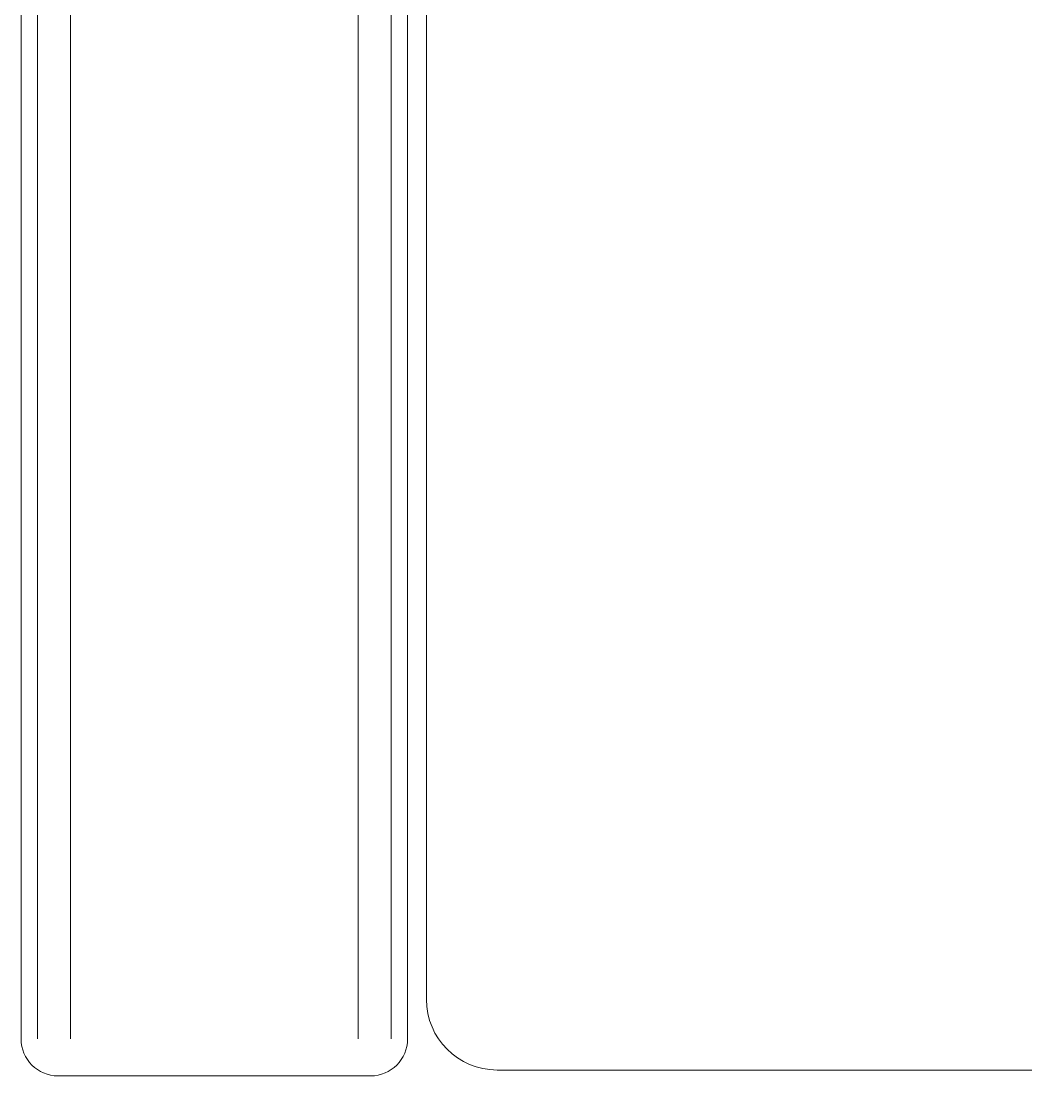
# Model space of a CAD drawing. Header units: inches. Extents: x -12418 to 57169, y -29325 to 19878.
# Drawn here: x 22196.8 to 22557.2, y -601.5 to -223.3 of the extents above; entities that cross this region are included whole.
import ezdxf

# ---------------------------------------------------------------- set-up
doc = ezdxf.new("R2010")
doc.units = ezdxf.units.IN
doc.header["$LTSCALE"] = 25
doc.header["$MEASUREMENT"] = 0
doc.layers.get('0').update_dxf_attribs({"color": 8})
doc.layers.add('00-Ground Floor$0$LOADING', color=253, linetype='Continuous', lineweight=5)

# ---------------------------------------------------------------- blocks, each defined once
blk = doc.blocks.new('00-Ground Floor$0$GF21008-P')
at = {"layer": '00-Ground Floor$0$LOADING'}
for p, q in [((0.68432, -0.20374), (0.79645, -0.20374)), ((0.02235, -0.20585), (0.63897, -0.20585)), ((0.67107, -0.77123), (0.67107, -0.21699)), ((0.67698, -0.77123), (0.67698, -0.21699)), ((0.6888, -0.77123), (0.6888, -0.21699)), ((0.79197, -0.76339), (0.79197, -0.21699)), ((0.80379, -0.76339), (0.80379, -0.21699)), ((0.8097, -0.76339), (0.8097, -0.21699)), ((0.66431, -0.74126), (0.66431, -0.23119))]:
    blk.add_line(p, q, dxfattribs=at)
for centre, radius, start, end in [((0.68432, -0.21699), 0.01325, 90, 180), ((0.79645, -0.21699), 0.01325, 0, 90), ((0.63897, -0.23119), 0.02534, 0, 90)]:
    blk.add_arc(centre, radius, start, end, dxfattribs=at)
blk = doc.blocks.new('00-Ground Floor')
at = {"layer": '00-Ground Floor$0$LOADING', "xscale": 1000, "yscale": 1000, "zscale": 1000, "rotation": 179.9999999999998}
blk.add_blockref('00-Ground Floor$0$GF21008-P', (23006.49, -805.26), dxfattribs=at)

msp = doc.modelspace()

# ---------------------------------------------------------------- block references
msp.add_blockref('00-Ground Floor', (0, 0))

doc.saveas('drawing.dxf')
